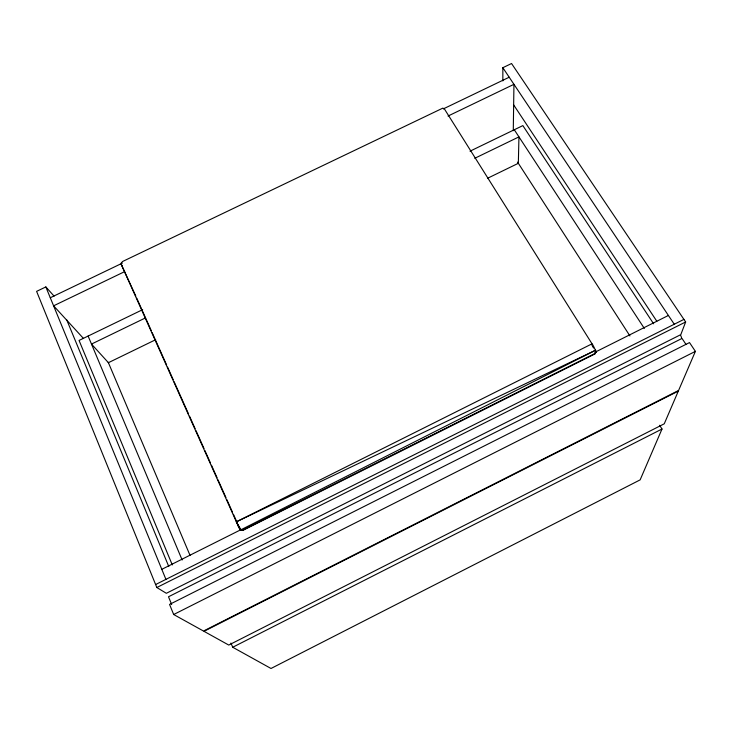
<?xml version="1.0" encoding="UTF-8"?>
<svg xmlns="http://www.w3.org/2000/svg" width="732" height="732" viewBox="0 0 732 732"><rect width="100%" height="100%" fill="white"/><g stroke="black" fill="none" stroke-linecap="round" stroke-linejoin="round"><path stroke-width="1.1" d="M513.278 130.653L513.946 84.326L448.039 116.04M240.773 529.867L595.564 350.235L595.418 350.912C597.211 353.959 592.856 344.196 592.032 343.82L444.498 109.086L442.86 108.116L122.619 261.48L121.228 263.008L121.265 264.426L236.363 521.824C238.184 524.13 238.842 531.707 243.472 530.124L594.43 354.206L595.738 352.495L595.564 350.235L236.363 521.824C237.754 524.075 239.501 532.063 243.161 529.794L594.53 353.684L595.857 351.918L595.738 352.495M591.776 345.129L592.032 343.82L236.363 521.824L241.185 530.197M594.924 353.876L595.702 352.449L594.43 354.206L595.857 351.918M595.766 351.964L595.894 351.36M502.857 80.886L502.838 67.701L511.549 63.519L685.655 321.97L680.806 334.625L166.356 593.295L156.822 587.522L36.6 291.363L45.842 286.935L54.077 296.112M659.624 425.274L662.003 429.025L640.143 479.863L271.005 668.481L232.721 647.253L230.937 643.053M695.4 351.369L678.582 390.467L203.496 631.048L173.676 614.523L169.559 604.431L689.507 342.576L695.4 351.369L173.676 614.523M243.161 529.794L241.725 530.371L240.837 529.84L243.472 530.124L242.301 530.416L239.913 529.117M232.721 647.253L662.003 429.025M161.809 569.331L241.478 529.401M595.885 351.799L668.398 315.455M155.614 584.548L683.917 319.39M156.822 587.522L685.655 321.97M144.918 318.173L91.482 344.077L108.409 362.688L155.669 339.703M474.766 158.295L518.951 136.884L518.338 163.3L487.521 178.288M142.676 309.645L79.056 340.444L172.295 564.93M470.026 151.176L522.858 125.602L653.603 323.791M50.288 297.759L122.317 263.145M443.354 108.876L509.207 77.226M124.66 271.627L53.601 305.82L83.503 338.495M240.306 529.501L236.363 521.824M121.265 264.426L135.823 296.112M502.838 67.701L674.264 324.23M685.966 344.36L682.014 338.431L168.506 596.772L171.681 604.531M513.589 104.795L656.814 321.238M514.285 129.747L644.334 328.439M517.588 162.129L629.923 335.915M592.38 346.09L593.597 348.02M681.593 337.736L680.787 335.604M136.756 298.198L151.231 330.562M152.165 332.648L166.64 365.003M167.573 367.098L173.182 379.624M174.115 381.711L188.591 414.074M189.524 416.16L195.124 428.687M196.057 430.773L203.999 448.524M204.933 450.61L210.532 463.136M211.475 465.223L217.075 477.749M218.008 479.835L225.95 497.586M226.883 499.672L232.483 512.199M233.417 514.285L236.683 521.596M108.235 362.285L190.073 555.46M88.115 336.052L182.149 559.998M66.731 319.875L168.781 566.531M45.842 286.935L165.926 579.369M122.143 265.377L122.281 265.835M678.317 391.098L664.253 423.801L228.768 645.066L203.972 631.313L678.317 391.098"/></g></svg>
